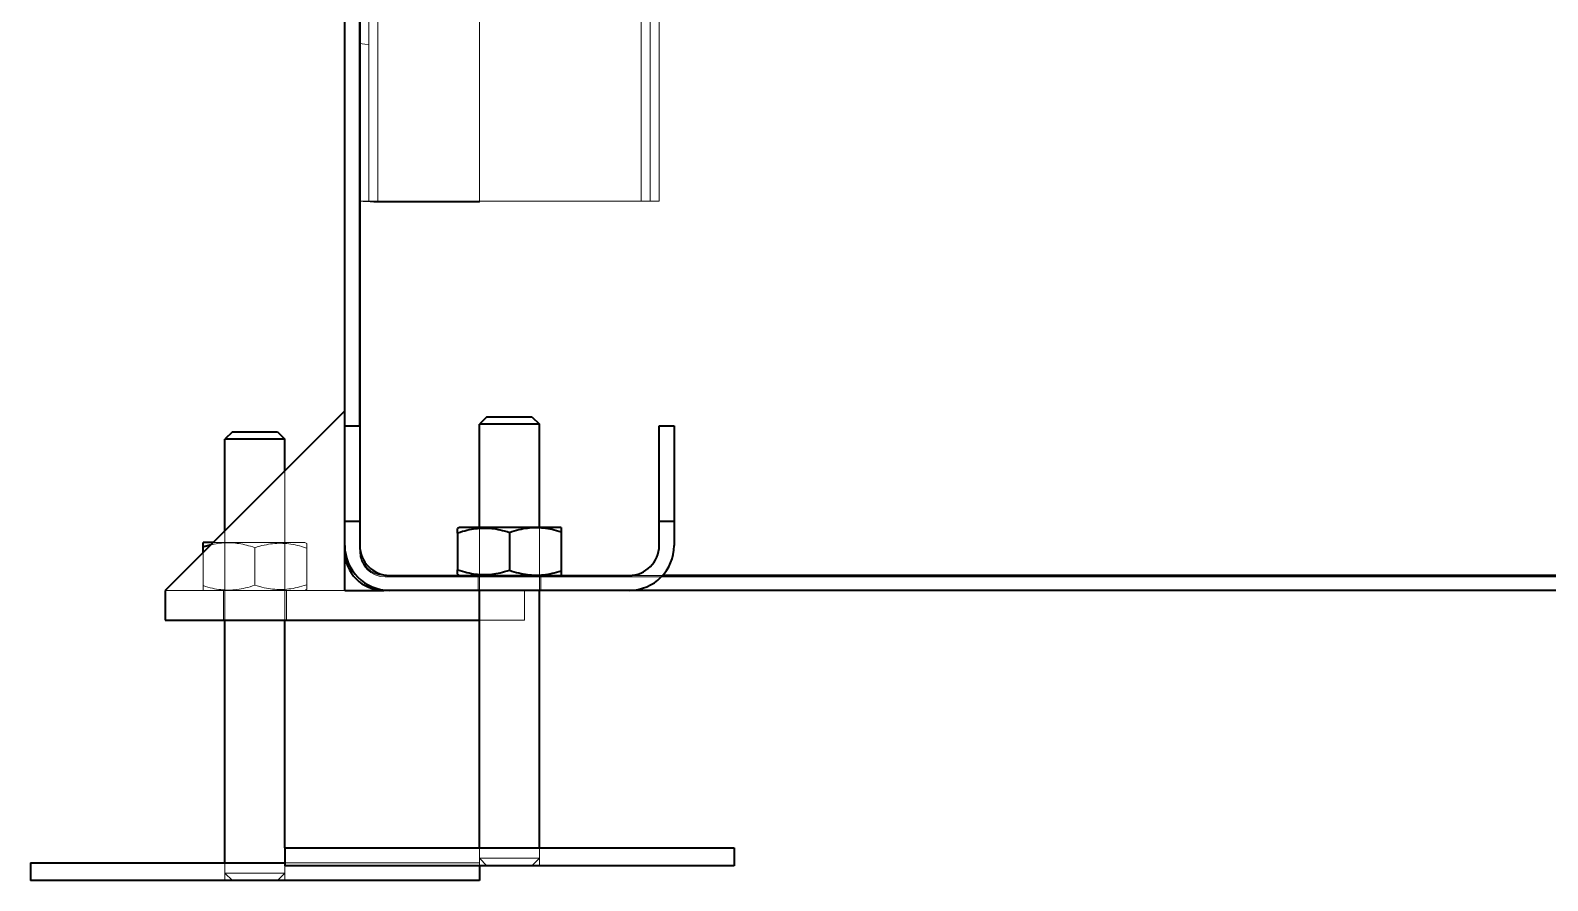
# Model space of a CAD drawing. Header units: millimetres. Extents: x 6115 to 12360, y 7255 to 12668.
# Drawn here: x 6115 to 6621, y 7262 to 7546 of the extents above; entities that cross this region are included whole.
import ezdxf

# ---------------------------------------------------------------- set-up
doc = ezdxf.new("R2010")
doc.units = ezdxf.units.MM
doc.layers.add('外形線', color=7, linetype='Continuous', lineweight=50)

msp = doc.modelspace()

# ---------------------------------------------------------------- linework, layer by layer
at = {"layer": '外形線', "linetype": 'Continuous', "lineweight": 18}
for p, q in [((6227.61, 7489.32), (6227.61, 10324.95)), ((6264.61, 7489), (6264.61, 7672.99)), ((6230.61, 7489.32), (6230.61, 7626.32)), ((6318.61, 7626.32), (6318.61, 7489.32)), ((6321.61, 7618.12), (6321.61, 7489.32)), ((6324.61, 7489.32), (6324.61, 7618.12)), ((6230.61, 7489.32), (6224.61, 7489.32)), ((6230.61, 7489), (6230.61, 7489.32)), ((6318.61, 7489.32), (6230.61, 7489.32)), ((6230.61, 7489), (6264.61, 7489)), ((6324.61, 7489.32), (6318.61, 7489.32)), ((6199.61, 7349.32), (6199.61, 7399.32)), ((6179.61, 7349.32), (6179.61, 7379.32)), ((6264.61, 7380.32), (6264.61, 7364.32)), ((6264.61, 7359.32), (6264.61, 7380.32)), ((6284.61, 7380.32), (6284.61, 7364.32)), ((6284.61, 7359.32), (6284.61, 7380.32)), ((6206.28, 7375.32), (6175.61, 7375.32)), ((6179.61, 7359.32), (6179.61, 7375.32)), ((6189.61, 7361.05), (6189.61, 7373.58)), ((6199.61, 7359.32), (6199.61, 7375.32)), ((6206.28, 7375.32), (6206.93, 7374.95)), ((6206.93, 7361.21), (6206.93, 7373.42)), ((6224.61, 7372.32), (6224.61, 7374.32)), ((6224.61, 7374.32), (6224.61, 7372.32)), ((6172.28, 7360.89), (6172.28, 7372)), ((6224.61, 7372.25), (6224.61, 7372.32)), ((6234.61, 7364.32), (6232.61, 7364.32)), ((6232.61, 7364.32), (6234.61, 7364.32)), ((6233.11, 7364.32), (6233.11, 7363.79)), ((7157.11, 7363.79), (6233.11, 7363.79)), ((6264.11, 7364.32), (6264.11, 7359.32)), ((6285.11, 7364.32), (6285.11, 7359.32)), ((6325.79, 7364.32), (6314.61, 7364.32)), ((6314.61, 7364.32), (6325.79, 7364.32)), ((6159.61, 7359.32), (6219.61, 7359.32)), ((6179.11, 7349.32), (6179.11, 7359.32)), ((6200.11, 7349.32), (6200.11, 7359.32)), ((6206.28, 7359.32), (6206.93, 7359.69)), ((6279.61, 7349.32), (6279.61, 7359.32)), ((6264.61, 7349.32), (6279.61, 7349.32)), ((6264.61, 7269.82), (6264.61, 7273.32)), ((6264.61, 7273.32), (6264.61, 7267.32)), ((6284.61, 7269.82), (6284.61, 7273.32)), ((6284.61, 7273.32), (6284.61, 7267.32)), ((6179.61, 7264.82), (6179.61, 7268.32)), ((6179.61, 7268.32), (6179.61, 7262.32)), ((6199.61, 7268.32), (6264.61, 7268.32)), ((6199.61, 7264.82), (6199.61, 7267.32)), ((6199.61, 7267.32), (6199.61, 7262.32)), ((6264.61, 7269.82), (6284.61, 7269.82)), ((6267.11, 7267.32), (6264.61, 7269.82)), ((6282.11, 7267.32), (6284.61, 7269.82)), ((6179.61, 7264.82), (6199.61, 7264.82)), ((6182.11, 7262.32), (6179.61, 7264.82)), ((6197.11, 7262.32), (6199.61, 7264.82))]:
    msp.add_line(p, q, dxfattribs=at).dxf.unprotected_set("ltscale", 0)
at = {"layer": '外形線', "linetype": 'Continuous', "lineweight": 35}
for p, q in [((6224.61, 7414.32), (6224.61, 7626.32)), ((6219.61, 7414.32), (6219.61, 7617.63)), ((6224.61, 7617.63), (6224.61, 7414.32)), ((6219.61, 7419.32), (6159.61, 7359.32)), ((6219.61, 7382.32), (6219.61, 7414.32)), ((6219.61, 7414.32), (6224.61, 7414.32)), ((6224.61, 7414.32), (6224.61, 7382.32)), ((6267.11, 7417.32), (6264.61, 7414.82)), ((6284.61, 7414.82), (6264.61, 7414.82)), ((6264.61, 7380.32), (6264.61, 7414.82)), ((6267.11, 7417.32), (6282.11, 7417.32)), ((6282.11, 7417.32), (6284.61, 7414.82)), ((6284.61, 7380.32), (6284.61, 7414.82)), ((6324.61, 7382.32), (6324.61, 7414.32)), ((6324.61, 7414.32), (6329.61, 7414.32)), ((6329.61, 7414.32), (6329.61, 7382.32)), ((6182.11, 7412.32), (6179.61, 7409.82)), ((6199.61, 7409.82), (6179.61, 7409.82)), ((6179.61, 7379.32), (6179.61, 7409.82)), ((6182.11, 7412.32), (6197.11, 7412.32)), ((6197.11, 7412.32), (6199.61, 7409.82)), ((6199.61, 7399.32), (6199.61, 7409.82)), ((6219.61, 7374.32), (6219.61, 7382.32)), ((6224.61, 7382.32), (6219.61, 7382.32)), ((6224.61, 7382.32), (6224.61, 7374.32)), ((6257.93, 7380.32), (6257.28, 7379.95)), ((6257.28, 7378.42), (6257.28, 7366.21)), ((6291.93, 7380.32), (6257.93, 7380.32)), ((6274.61, 7378.58), (6274.61, 7366.05)), ((6291.93, 7378.74), (6291.93, 7365.89)), ((6324.61, 7374.32), (6324.61, 7382.32)), ((6329.61, 7382.32), (6324.61, 7382.32)), ((6329.61, 7382.32), (6329.61, 7374.32)), ((6175.61, 7375.32), (6172.28, 7375.32)), ((6172.28, 7372), (6172.28, 7373.74)), ((6219.61, 7372.32), (6219.61, 7374.32)), ((6219.61, 7359.32), (6219.61, 7372.32)), ((6234.61, 7364.32), (6314.61, 7364.32)), ((6257.93, 7364.32), (6257.28, 7364.69)), ((6637.85, 7364.32), (6325.79, 7364.32)), ((6325.79, 7364.32), (6637.85, 7364.32)), ((6159.61, 7359.32), (6159.61, 7349.32)), ((6219.61, 7359.32), (6232.61, 7359.32)), ((6234.61, 7359.32), (6232.61, 7359.32)), ((6314.61, 7359.32), (6234.61, 7359.32)), ((6264.61, 7273.32), (6264.61, 7359.32)), ((6284.61, 7273.32), (6284.61, 7359.32)), ((6637.42, 7359.32), (6314.61, 7359.32)), ((6159.61, 7349.32), (6264.61, 7349.32)), ((6179.61, 7268.32), (6179.61, 7349.32)), ((6199.61, 7273.32), (6199.61, 7349.32)), ((6199.61, 7273.32), (6349.61, 7273.32)), ((6199.61, 7273.32), (6199.61, 7267.32)), ((6349.61, 7273.32), (6349.61, 7267.32)), ((6114.61, 7268.32), (6199.61, 7268.32)), ((6114.61, 7268.32), (6114.61, 7262.32)), ((6349.61, 7267.32), (6199.61, 7267.32)), ((6264.61, 7267.32), (6264.61, 7262.32)), ((6264.61, 7262.32), (6114.61, 7262.32))]:
    msp.add_line(p, q, dxfattribs=at).dxf.unprotected_set("ltscale", 0)
at = {"layer": '外形線', "linetype": 'Continuous', "lineweight": 18}
for points in [[(6224.61, 7489.32), (6224.62, 7489.32), (6224.66, 7489.32), (6224.72, 7489.32), (6224.81, 7489.32), (6224.92, 7489.32), (6225.06, 7489.32), (6225.22, 7489.32), (6225.41, 7489.32), (6225.61, 7489.32), (6225.84, 7489.33), (6226.09, 7489.33), (6226.36, 7489.33), (6226.64, 7489.33), (6226.95, 7489.33), (6227.27, 7489.33), (6227.6, 7489.33), (6227.95, 7489.33), (6228.3, 7489.33), (6228.67, 7489.33), (6229.05, 7489.32), (6229.43, 7489.32), (6229.82, 7489.32), (6230.21, 7489.32), (6230.61, 7489.32)], [(6228.8, 7489.12), (6228.58, 7489.15), (6228.36, 7489.17), (6228.13, 7489.19), (6227.89, 7489.21), (6227.66, 7489.23), (6227.43, 7489.24), (6227.19, 7489.25), (6226.96, 7489.27), (6226.74, 7489.28), (6226.51, 7489.28), (6226.3, 7489.29), (6226.09, 7489.3), (6225.89, 7489.3), (6225.7, 7489.31), (6225.51, 7489.31), (6225.34, 7489.31), (6225.19, 7489.31), (6225.05, 7489.31), (6224.92, 7489.32), (6224.81, 7489.32), (6224.73, 7489.32), (6224.66, 7489.32), (6224.62, 7489.32), (6224.61, 7489.32)], [(6230.61, 7489), (6230.41, 7489), (6230.21, 7489.01), (6230.01, 7489.02), (6229.82, 7489.03), (6229.63, 7489.04), (6229.45, 7489.06), (6229.27, 7489.07), (6229.1, 7489.09), (6228.93, 7489.11), (6228.77, 7489.13), (6228.62, 7489.15), (6228.48, 7489.16), (6228.35, 7489.18), (6228.22, 7489.2), (6228.11, 7489.22), (6228.01, 7489.23), (6227.91, 7489.25), (6227.83, 7489.27), (6227.76, 7489.28), (6227.71, 7489.29), (6227.66, 7489.3), (6227.63, 7489.31), (6227.61, 7489.31), (6227.61, 7489.32)], [(6189.61, 7373.58), (6188.88, 7373.82), (6188.18, 7374.04), (6187.5, 7374.24), (6186.84, 7374.41), (6186.19, 7374.57), (6185.56, 7374.71), (6184.94, 7374.83), (6184.32, 7374.93), (6183.72, 7375.02), (6183.13, 7375.09), (6182.53, 7375.15), (6181.95, 7375.19), (6181.37, 7375.21), (6180.78, 7375.22), (6180.2, 7375.22), (6179.62, 7375.2), (6179.03, 7375.16), (6178.44, 7375.11), (6177.85, 7375.04), (6177.25, 7374.96), (6176.64, 7374.86), (6176.02, 7374.74), (6175.39, 7374.61), (6174.75, 7374.46)], [(6206.93, 7373.42), (6206.1, 7373.69), (6205.3, 7373.93), (6204.53, 7374.15), (6203.78, 7374.33), (6203.04, 7374.5), (6202.33, 7374.64), (6201.62, 7374.76), (6200.93, 7374.85), (6200.24, 7374.93), (6199.56, 7374.99), (6198.89, 7375.02), (6198.22, 7375.04), (6197.55, 7375.03), (6196.88, 7375.01), (6196.2, 7374.97), (6195.52, 7374.9), (6194.83, 7374.82), (6194.13, 7374.71), (6193.42, 7374.58), (6192.7, 7374.43), (6191.96, 7374.26), (6191.2, 7374.06), (6190.41, 7373.83), (6189.61, 7373.58)], [(6206.93, 7374.95), (6206.93, 7374.94), (6206.93, 7374.94), (6206.93, 7374.92), (6206.93, 7374.91), (6206.93, 7374.88), (6206.93, 7374.86), (6206.93, 7374.82), (6206.93, 7374.79), (6206.93, 7374.74), (6206.93, 7374.7), (6206.93, 7374.64), (6206.93, 7374.59), (6206.93, 7374.52), (6206.93, 7374.45), (6206.93, 7374.38), (6206.93, 7374.3), (6206.93, 7374.21), (6206.93, 7374.12), (6206.93, 7374.02), (6206.93, 7373.91), (6206.93, 7373.8), (6206.93, 7373.68), (6206.93, 7373.56), (6206.93, 7373.42)], [(6172.28, 7360.89), (6173.1, 7360.63), (6173.88, 7360.4), (6174.64, 7360.2), (6175.39, 7360.02), (6176.11, 7359.87), (6176.82, 7359.74), (6177.52, 7359.63), (6178.2, 7359.55), (6178.88, 7359.48), (6179.56, 7359.44), (6180.23, 7359.41), (6180.9, 7359.41), (6181.57, 7359.43), (6182.24, 7359.46), (6182.92, 7359.52), (6183.6, 7359.6), (6184.29, 7359.69), (6185, 7359.81), (6185.71, 7359.96), (6186.45, 7360.12), (6187.2, 7360.31), (6187.98, 7360.53), (6188.78, 7360.78), (6189.61, 7361.05)], [(6172.28, 7359.32), (6172.28, 7359.32), (6172.28, 7359.33), (6172.28, 7359.34), (6172.28, 7359.36), (6172.28, 7359.39), (6172.28, 7359.42), (6172.28, 7359.46), (6172.28, 7359.5), (6172.28, 7359.55), (6172.28, 7359.6), (6172.28, 7359.66), (6172.28, 7359.73), (6172.28, 7359.8), (6172.28, 7359.87), (6172.28, 7359.95), (6172.28, 7360.03), (6172.28, 7360.12), (6172.28, 7360.22), (6172.28, 7360.32), (6172.28, 7360.42), (6172.28, 7360.53), (6172.28, 7360.64), (6172.28, 7360.76), (6172.28, 7360.89)], [(6189.61, 7361.05), (6190.41, 7360.8), (6191.2, 7360.57), (6191.96, 7360.37), (6192.7, 7360.2), (6193.42, 7360.05), (6194.13, 7359.92), (6194.83, 7359.82), (6195.52, 7359.73), (6196.2, 7359.67), (6196.88, 7359.62), (6197.55, 7359.6), (6198.22, 7359.59), (6198.89, 7359.61), (6199.56, 7359.65), (6200.24, 7359.7), (6200.93, 7359.78), (6201.62, 7359.87), (6202.33, 7359.99), (6203.04, 7360.13), (6203.78, 7360.3), (6204.53, 7360.49), (6205.3, 7360.7), (6206.1, 7360.94), (6206.93, 7361.21)], [(6206.93, 7361.21), (6206.93, 7361.08), (6206.93, 7360.95), (6206.93, 7360.83), (6206.93, 7360.72), (6206.93, 7360.61), (6206.93, 7360.52), (6206.93, 7360.42), (6206.93, 7360.34), (6206.93, 7360.26), (6206.93, 7360.18), (6206.93, 7360.11), (6206.93, 7360.05), (6206.93, 7359.99), (6206.93, 7359.94), (6206.93, 7359.89), (6206.93, 7359.85), (6206.93, 7359.81), (6206.93, 7359.78), (6206.93, 7359.75), (6206.93, 7359.73), (6206.93, 7359.71), (6206.93, 7359.7), (6206.93, 7359.69), (6206.93, 7359.69)]]:
    msp.add_lwpolyline(points, dxfattribs=at).dxf.unprotected_set("ltscale", 0)
at = {"layer": '外形線', "linetype": 'Continuous', "lineweight": 35}
for points in [[(6274.61, 7378.58), (6273.8, 7378.83), (6273.01, 7379.06), (6272.25, 7379.26), (6271.51, 7379.43), (6270.79, 7379.58), (6270.08, 7379.71), (6269.38, 7379.82), (6268.69, 7379.9), (6268.01, 7379.97), (6267.33, 7380.01), (6266.66, 7380.03), (6265.99, 7380.04), (6265.32, 7380.02), (6264.65, 7379.99), (6263.97, 7379.93), (6263.28, 7379.85), (6262.59, 7379.76), (6261.88, 7379.64), (6261.17, 7379.5), (6260.43, 7379.33), (6259.68, 7379.15), (6258.91, 7378.93), (6258.11, 7378.69), (6257.28, 7378.42)], [(6257.28, 7378.42), (6257.28, 7378.56), (6257.28, 7378.68), (6257.28, 7378.8), (6257.28, 7378.91), (6257.28, 7379.02), (6257.28, 7379.12), (6257.28, 7379.21), (6257.28, 7379.3), (6257.28, 7379.38), (6257.28, 7379.45), (6257.28, 7379.52), (6257.28, 7379.59), (6257.28, 7379.64), (6257.28, 7379.7), (6257.28, 7379.74), (6257.28, 7379.79), (6257.28, 7379.82), (6257.28, 7379.86), (6257.28, 7379.88), (6257.28, 7379.91), (6257.28, 7379.92), (6257.28, 7379.94), (6257.28, 7379.94), (6257.28, 7379.95)], [(6291.93, 7378.74), (6291.11, 7379), (6290.33, 7379.23), (6289.57, 7379.43), (6288.83, 7379.61), (6288.1, 7379.76), (6287.39, 7379.89), (6286.69, 7380), (6286.01, 7380.08), (6285.33, 7380.15), (6284.65, 7380.19), (6283.98, 7380.22), (6283.31, 7380.22), (6282.64, 7380.21), (6281.97, 7380.17), (6281.29, 7380.11), (6280.61, 7380.04), (6279.92, 7379.94), (6279.21, 7379.82), (6278.5, 7379.68), (6277.76, 7379.51), (6277.01, 7379.32), (6276.23, 7379.1), (6275.43, 7378.86), (6274.61, 7378.58)], [(6291.93, 7380.32), (6291.93, 7380.31), (6291.93, 7380.3), (6291.93, 7380.29), (6291.93, 7380.27), (6291.93, 7380.24), (6291.93, 7380.21), (6291.93, 7380.17), (6291.93, 7380.13), (6291.93, 7380.08), (6291.93, 7380.03), (6291.93, 7379.97), (6291.93, 7379.91), (6291.93, 7379.84), (6291.93, 7379.76), (6291.93, 7379.68), (6291.93, 7379.6), (6291.93, 7379.51), (6291.93, 7379.42), (6291.93, 7379.32), (6291.93, 7379.21), (6291.93, 7379.1), (6291.93, 7378.99), (6291.93, 7378.87), (6291.93, 7378.74)], [(6172.28, 7373.74), (6172.28, 7373.87), (6172.28, 7373.99), (6172.28, 7374.1), (6172.28, 7374.21), (6172.28, 7374.32), (6172.28, 7374.42), (6172.28, 7374.51), (6172.28, 7374.6), (6172.28, 7374.68), (6172.28, 7374.76), (6172.28, 7374.84), (6172.28, 7374.91), (6172.28, 7374.97), (6172.28, 7375.03), (6172.28, 7375.08), (6172.28, 7375.13), (6172.28, 7375.17), (6172.28, 7375.21), (6172.28, 7375.24), (6172.28, 7375.27), (6172.28, 7375.29), (6172.28, 7375.3), (6172.28, 7375.31), (6172.28, 7375.32)], [(6174.75, 7374.46), (6174.65, 7374.43), (6174.55, 7374.41), (6174.45, 7374.38), (6174.35, 7374.36), (6174.25, 7374.33), (6174.15, 7374.3), (6174.05, 7374.28), (6173.95, 7374.25), (6173.85, 7374.22), (6173.75, 7374.19), (6173.65, 7374.16), (6173.55, 7374.13), (6173.44, 7374.1), (6173.34, 7374.07), (6173.24, 7374.04), (6173.13, 7374.01), (6173.03, 7373.98), (6172.92, 7373.95), (6172.82, 7373.92), (6172.71, 7373.88), (6172.61, 7373.85), (6172.5, 7373.81), (6172.39, 7373.78), (6172.28, 7373.74)], [(6257.28, 7364.69), (6257.28, 7364.69), (6257.28, 7364.7), (6257.28, 7364.71), (6257.28, 7364.73), (6257.28, 7364.75), (6257.28, 7364.78), (6257.28, 7364.81), (6257.28, 7364.85), (6257.28, 7364.89), (6257.28, 7364.94), (6257.28, 7364.99), (6257.28, 7365.05), (6257.28, 7365.11), (6257.28, 7365.18), (6257.28, 7365.26), (6257.28, 7365.34), (6257.28, 7365.42), (6257.28, 7365.52), (6257.28, 7365.61), (6257.28, 7365.72), (6257.28, 7365.83), (6257.28, 7365.95), (6257.28, 7366.08), (6257.28, 7366.21)], [(6257.28, 7366.21), (6258.11, 7365.94), (6258.91, 7365.7), (6259.68, 7365.49), (6260.43, 7365.3), (6261.17, 7365.13), (6261.88, 7364.99), (6262.59, 7364.87), (6263.28, 7364.78), (6263.97, 7364.7), (6264.65, 7364.65), (6265.32, 7364.61), (6265.99, 7364.59), (6266.66, 7364.6), (6267.33, 7364.62), (6268.01, 7364.67), (6268.69, 7364.73), (6269.38, 7364.82), (6270.08, 7364.92), (6270.79, 7365.05), (6271.51, 7365.2), (6272.25, 7365.37), (6273.01, 7365.57), (6273.8, 7365.8), (6274.61, 7366.05)], [(6274.61, 7366.05), (6275.43, 7365.78), (6276.23, 7365.53), (6277.01, 7365.31), (6277.76, 7365.12), (6278.5, 7364.96), (6279.21, 7364.81), (6279.92, 7364.69), (6280.61, 7364.6), (6281.29, 7364.52), (6281.97, 7364.46), (6282.64, 7364.43), (6283.31, 7364.41), (6283.98, 7364.41), (6284.65, 7364.44), (6285.33, 7364.48), (6286.01, 7364.55), (6286.69, 7364.63), (6287.39, 7364.74), (6288.1, 7364.87), (6288.83, 7365.02), (6289.57, 7365.2), (6290.33, 7365.4), (6291.11, 7365.63), (6291.93, 7365.89)], [(6291.93, 7365.89), (6291.93, 7365.76), (6291.93, 7365.64), (6291.93, 7365.53), (6291.93, 7365.42), (6291.93, 7365.32), (6291.93, 7365.22), (6291.93, 7365.12), (6291.93, 7365.03), (6291.93, 7364.95), (6291.93, 7364.87), (6291.93, 7364.8), (6291.93, 7364.73), (6291.93, 7364.66), (6291.93, 7364.6), (6291.93, 7364.55), (6291.93, 7364.5), (6291.93, 7364.46), (6291.93, 7364.42), (6291.93, 7364.39), (6291.93, 7364.36), (6291.93, 7364.34), (6291.93, 7364.33), (6291.93, 7364.32), (6291.93, 7364.32)]]:
    msp.add_lwpolyline(points, dxfattribs=at).dxf.unprotected_set("ltscale", 0)
for centre, radius, start, end in [((6234.61, 7374.32), 15, 180, 270), ((6234.61, 7374.32), 10, 180, 270), ((6314.61, 7374.32), 10, 270, 0), ((6314.61, 7374.32), 15, 270, 0), ((6232.61, 7372.32), 13, 180, 270)]:
    msp.add_arc(centre, radius, start, end, dxfattribs=at).dxf.unprotected_set("ltscale", 0)
at = {"layer": '外形線', "linetype": 'Continuous', "lineweight": 18}
msp.add_arc((6232.61, 7372.32), 8, 180, 270, dxfattribs=at).dxf.unprotected_set("ltscale", 0)
msp.add_arc((6232.61, 7372.32), 8, 180, 270, dxfattribs=at).dxf.unprotected_set("ltscale", 0)
for centre, major_axis, ratio, end_param in [((6230.61, 7542.21), (-6, 0), 0.104528, 1.047198), ((6233.11, 7372.77), (-8.5, 0), 0.994522, 1.570796), ((6233.11, 7372.25), (-8.5, 0), 0.994522, 1.570796)]:
    msp.add_ellipse(centre, major_axis=major_axis, ratio=ratio, start_param=0, end_param=end_param, dxfattribs=at).dxf.unprotected_set("ltscale", 0)

doc.saveas('drawing.dxf')
